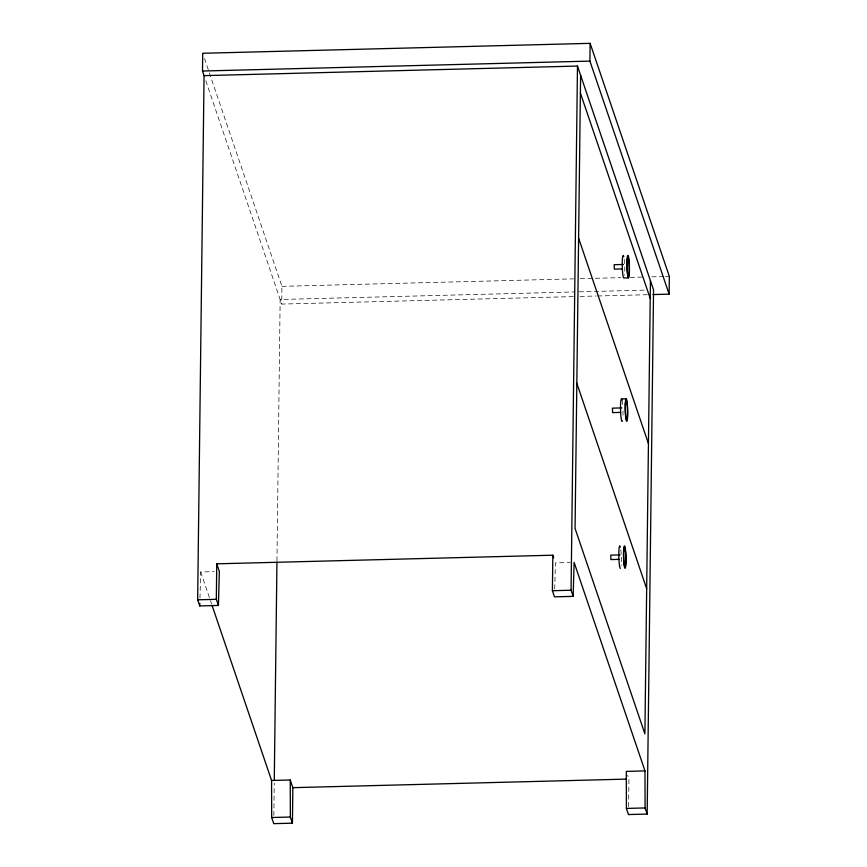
<?xml version="1.0" encoding="UTF-8"?>
<svg xmlns="http://www.w3.org/2000/svg" width="867" height="867" viewBox="0 0 867 867"><rect width="100%" height="100%" fill="white"/><g stroke="black" fill="none" stroke-linecap="round" stroke-linejoin="round"><path stroke-width="0.65" stroke-dasharray="4.33 3.25" d="M273.842 815.522L274.243 783.02M276.952 560.884L280.149 299.483L573.737 291.962M573.282 296.612L281.71 304.079L281.927 286.327L204.449 58.403M628.586 806.668L628.922 779.054L627.621 775.217M199.963 598.089L200.7 571.96L214.03 571.624M554.707 588.996L555.433 562.867L570.107 562.488M281.927 286.327L573.499 278.86M580.251 278.686L620.75 277.646M630.201 277.407L643.693 277.061M651.8 276.855L663.949 276.54M665.292 276.508L669.346 276.4M579.145 291.821L645.438 290.12M580.034 296.438L596.236 296.015M597.58 295.983L647.53 294.704M205.804 80.75L281.71 304.079M200.7 571.96L211.57 603.941M624.24 259.363A11.271 1.225 88.5 0 1 624.522 275.262M620.815 549.786A11.271 1.225 88.5 0 1 621.097 565.685M622.072 400.12A11.271 1.225 88.5 0 1 622.853 406.634M623.015 411.001A11.271 1.225 88.5 0 1 623.005 415.239"/><path stroke-width="1.3" d="M553.699 557.763L552.832 555.205L216.761 563.821L219.362 571.483L218.408 605.459L199.746 605.935L197.654 599.801L204.059 75.635L202.499 71.029L202.715 53.277L590.124 43.35L669.346 276.4L669.129 294.151L652.927 294.563M218.408 605.459L216.327 599.325L216.761 563.821M274.275 780.311L276.941 562.239M271.577 780.484L271.664 817.516L273.744 823.65L292.417 823.173L292.851 787.669L290.239 779.997L271.577 780.484L212.003 605.22M644.983 770.904L626.31 771.392L626.397 808.423L628.488 814.557L647.161 814.08L645.07 807.946L644.983 770.904L574.106 562.39L573.152 596.366L554.479 596.843L552.398 590.709L552.832 555.205M573.152 596.366L571.071 590.232L577.476 66.065L204.059 75.635M580.597 75.256L575.059 528.415L644.896 733.872L650.434 280.713M669.129 294.151L589.907 61.102L590.124 43.35M647.161 814.08L653.555 289.914L577.476 66.065M199.746 605.935L199.811 603.324M202.499 71.029L589.907 61.102M623.503 264.468L614.172 264.706L614.324 269.149L622.322 268.943M628.369 277.873A11.271 1.225 88.5 0 1 626.993 260.317A11.271 1.225 88.5 0 1 629.149 261.704A11.271 1.225 88.5 0 1 628.369 277.873L623.698 277.993A11.271 1.225 88.5 0 1 622.246 263.774A11.271 1.225 88.5 0 1 623.796 256.675M621.574 398.961L626.245 398.842M621.78 407.913L612.438 408.151L612.601 412.605L620.599 412.399M620.078 554.891L610.747 555.129L610.899 559.573L618.897 559.367M197.654 599.801L216.327 599.325M552.398 590.709L571.071 590.232M292.851 787.669L626.223 779.119M271.664 817.516L290.337 817.039L292.417 823.173M626.397 808.423L645.07 807.946M580.381 93.007L650.217 298.465M578.603 238.143L648.44 443.601M576.837 383.279L646.674 588.736M290.239 779.997L290.337 817.039M620.273 568.416A11.271 1.225 88.5 0 1 618.821 554.197A11.271 1.225 88.5 0 1 620.371 547.099M622.43 420.885A11.271 1.225 88.5 0 1 620.534 409.397A11.271 1.225 88.5 0 1 622.072 400.12M627.166 261.238A9.635 1.051 88.5 0 0 628.337 276.237A9.635 1.051 88.5 0 0 629.009 262.419A9.635 1.051 88.5 0 0 627.166 261.238M623.579 550.74A11.271 1.225 88.5 0 0 624.944 568.297A11.271 1.225 88.5 0 0 625.725 552.127A11.271 1.225 88.5 0 0 623.579 550.74M623.741 551.661A9.635 1.051 88.5 0 0 624.912 566.66A9.635 1.051 88.5 0 0 625.584 552.843A9.635 1.051 88.5 0 0 623.741 551.661M625.27 403.773A11.271 1.225 88.5 0 0 626.646 421.319A11.271 1.225 88.5 0 0 627.426 405.149A11.271 1.225 88.5 0 0 625.27 403.773M625.443 404.683A9.635 1.051 88.5 0 0 626.613 419.693A9.635 1.051 88.5 0 0 627.274 405.864A9.635 1.051 88.5 0 0 625.443 404.683"/></g></svg>
